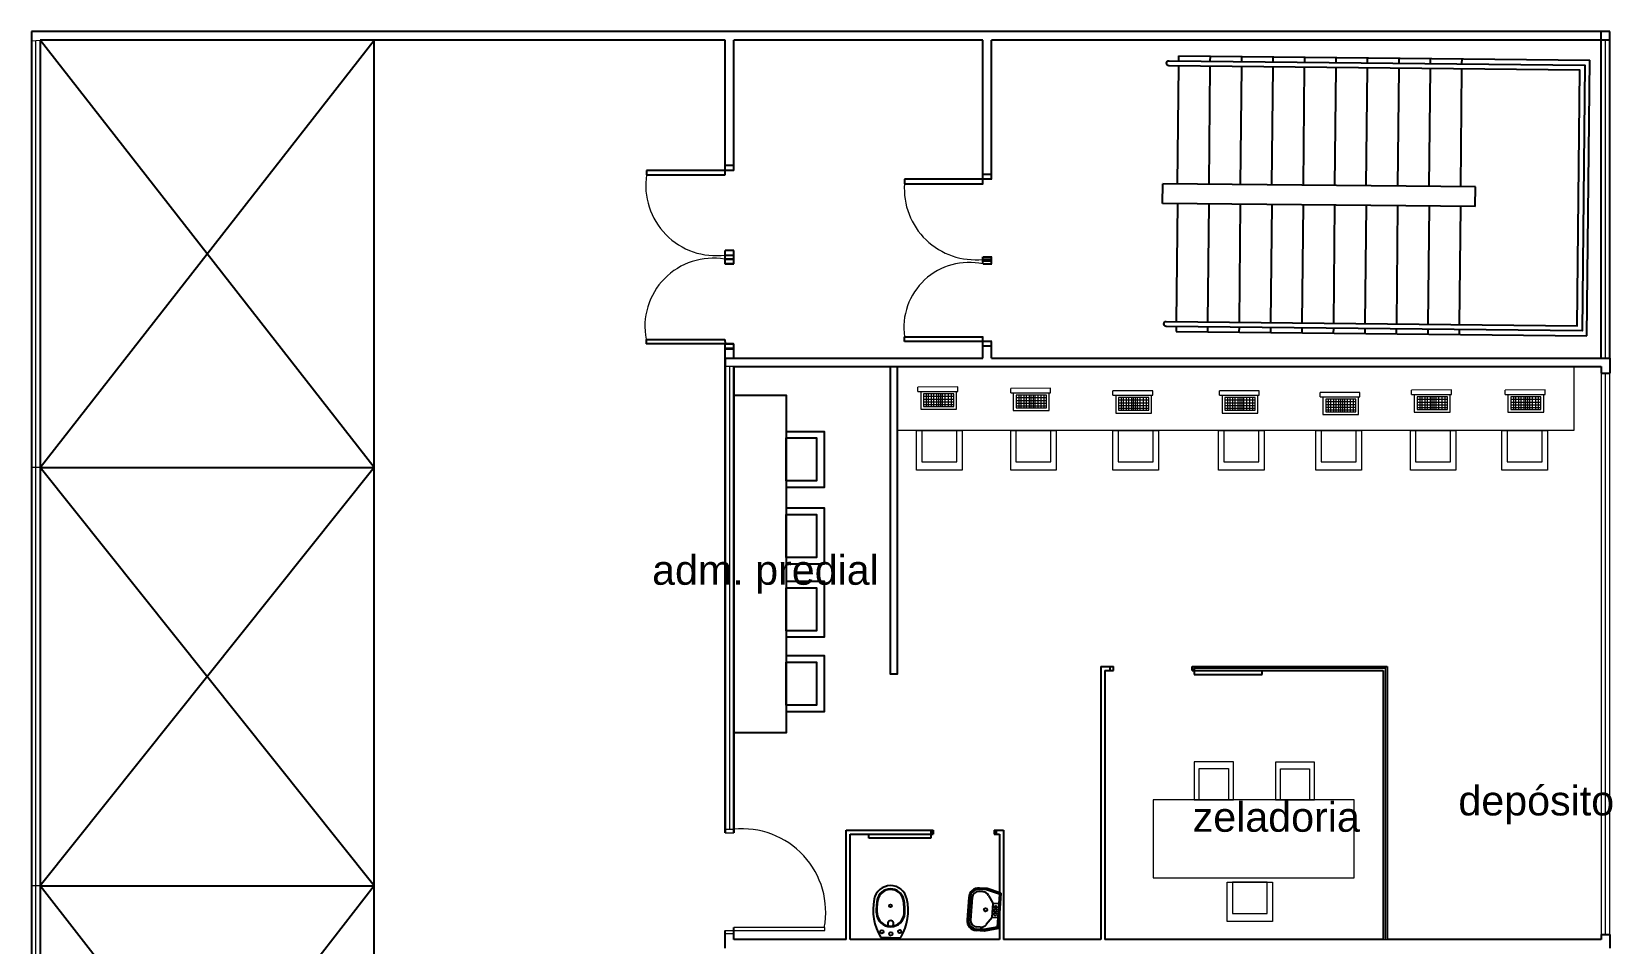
# Model space of a CAD drawing. Header units: metres. Extents: x 325024 to 7190115, y 7391967 to 10157759.
# Drawn here: x 326501.59 to 326517.66, y 7393284.48 to 7393293.74 of the extents above; entities that cross this region are included whole.
import ezdxf

# ---------------------------------------------------------------- set-up
doc = ezdxf.new("R2010")
doc.units = ezdxf.units.M
for name, color, linetype in [('Alvenaria', 6, 'Continuous'), ('Corrimão', 1, 'Continuous'), ('HIDRAULICA', 3, 'Continuous'), ('PECAS', 2, 'Continuous'), ('TEXTO', 2, 'Continuous')]:
    doc.layers.add(name, color=color, linetype=linetype)
for name, color, linetype, lineweight in [('ESQUADRIA', 2, 'Continuous', 15), ('linagrossa', 7, 'Continuous', 25), ('MÓVEIS', 7, 'Continuous', 13), ('PISO', 254, 'Continuous', 9), ('VIDRO', 4, 'Continuous', 15)]:
    doc.layers.add(name, color=color, linetype=linetype, lineweight=lineweight)
doc.styles.get("Standard").update_dxf_attribs({"font": 'arial.ttf'})

# ---------------------------------------------------------------- blocks, each defined once
blk = doc.blocks.new('new block.dwg vaso sanitario')
at = {"layer": 'PECAS', "color": 0}
for q in [(0, 95.742742), (0, -95.742742)]:
    blk.add_line((0, 0), q, dxfattribs=at)
for centre, radius in [((40.000002, 0), 17.500001), ((62.500003, 91.500003), 17.500001), ((325.000014, 0), 15.000001), ((62.500003, -91.500004), 17.500001)]:
    blk.add_circle(centre, radius, dxfattribs=at)
for centre, radius, start, end in [((281.877309, -367.965429), 546.302538, 78.038978, 120.612911), ((359.829176, 0), 170.170846, 0, 78.038978), ((7.500001, 95.742742), 7.5, 120.612911, 180), ((257.500011, 0), 145.000006, 94.115245, 180), ((257.500011, 0), 145.000006, 180, 265.884755), ((257.500011, 0), 138.500006, 94.115245, 180), ((257.500011, 0), 138.500006, 180, 265.884755), ((145.000006, 0), 30.000001, 213.541951, 146.458049), ((282.97582, -354.084727), 500.00002, 77.754014, 94.115245), ((282.97582, -354.084727), 493.50002, 77.754014, 94.115245), ((359.829176, 0), 131.170844, 0, 77.754014), ((359.829176, 0), 131.170844, 282.245986, 0), ((359.829176, 0), 137.670844, 0, 77.754014), ((359.829176, 0), 137.670844, 282.245986, 0), ((359.829176, 0), 170.170846, 281.961022, 0), ((7.500001, -95.742742), 7.5, 180, 239.387089), ((281.877309, 367.965428), 546.302538, 239.387089, 281.961022), ((282.97582, 354.084726), 500.00002, 265.884755, 282.245986), ((282.97582, 354.084726), 493.50002, 265.884755, 282.245986)]:
    blk.add_arc(centre, radius, start, end, dxfattribs=at)
blk = doc.blocks.new('Escada Emergência')
at = {"layer": 'Alvenaria'}
for p, q in [((-4.18, -0.05), (-4.18, 0)), ((-4.18, 0), (0, 0)), ((-3.86, -0.05), (-3.86, 0)), ((-3.54, -0.05), (-3.54, 0)), ((-3.22, -0.05), (-3.22, 0)), ((-2.9, -0.05), (-2.9, 0)), ((-2.58, -0.05), (-2.58, 0)), ((-2.26, -0.05), (-2.26, 0)), ((-1.94, -0.05), (-1.94, 0)), ((-1.62, -0.05), (-1.62, 0)), ((-1.3, -0.05), (-1.3, 0)), ((0, -2.8), (0, 0)), ((-4.18, -1.3), (-4.18, -0.1)), ((-3.86, -1.3), (-3.86, -0.1)), ((-3.54, -1.3), (-3.54, -0.1)), ((-3.22, -1.3), (-3.22, -0.1)), ((-2.9, -1.3), (-2.9, -0.1)), ((-2.58, -1.3), (-2.58, -0.1)), ((-2.26, -1.3), (-2.26, -0.1)), ((-1.94, -1.3), (-1.94, -0.1)), ((-1.62, -1.3), (-1.62, -0.1)), ((-1.3, -1.3), (-1.3, -0.1)), ((-1.15, -1.3), (-4.33, -1.3)), ((-4.33, -1.5), (-4.33, -1.3)), ((-1.15, -1.5), (-1.15, -1.3)), ((-1.15, -1.5), (-4.33, -1.5)), ((-4.18, -1.5), (-4.18, -2.7)), ((-3.86, -1.5), (-3.86, -2.7)), ((-3.54, -1.5), (-3.54, -2.7)), ((-3.22, -1.5), (-3.22, -2.7)), ((-2.9, -1.5), (-2.9, -2.7)), ((-2.58, -1.5), (-2.58, -2.7)), ((-2.26, -1.5), (-2.26, -2.7)), ((-1.94, -1.5), (-1.94, -2.7)), ((-1.62, -1.5), (-1.62, -2.7)), ((-1.3, -1.5), (-1.3, -2.7)), ((-4.18, -2.75), (-4.18, -2.8)), ((-4.18, -2.8), (0, -2.8)), ((-3.86, -2.75), (-3.86, -2.8)), ((-3.54, -2.75), (-3.54, -2.8)), ((-3.22, -2.75), (-3.22, -2.8)), ((-2.9, -2.75), (-2.9, -2.8)), ((-2.58, -2.75), (-2.58, -2.8)), ((-2.26, -2.75), (-2.26, -2.8)), ((-1.94, -2.75), (-1.94, -2.8)), ((-1.62, -2.75), (-1.62, -2.8)), ((-1.3, -2.75), (-1.3, -2.8))]:
    blk.add_line(p, q, dxfattribs=at)
at = {"layer": 'Corrimão'}
blk.add_lwpolyline([(-4.28, -0.05), (-0.05, -0.05), (-0.05, -2.75), (-4.28, -2.75, -1), (-4.28, -2.7), (-0.1, -2.7), (-0.1, -0.1), (-4.28, -0.1, -1)], format="xyb", close=True, dxfattribs=at)
blk = doc.blocks.new('pia de banheiro')
at = {"layer": 'HIDRAULICA', "color": 0}
for p, q in [((-1167.941, -47.098), (-1167.741, -47.048)), ((-1167.741, -47.048), (-1167.632, -47.048)), ((-1167.941, -47.598), (-1167.941, -47.098)), ((-1167.921, -47.113), (-1167.736, -47.067)), ((-1167.921, -47.582), (-1167.921, -47.113)), ((-1167.921, -47.248), (-1167.841, -47.248)), ((-1167.841, -47.248), (-1167.767, -47.141)), ((-1167.841, -47.248), (-1167.841, -47.448)), ((-1167.741, -47.068), (-1167.632, -47.068)), ((-1167.685, -47.098), (-1167.632, -47.098)), ((-1167.541, -47.506), (-1167.541, -47.189)), ((-1167.511, -47.506), (-1167.511, -47.189)), ((-1167.491, -47.506), (-1167.491, -47.189)), ((-1167.841, -47.448), (-1167.921, -47.448)), ((-1167.841, -47.448), (-1167.771, -47.553)), ((-1167.941, -47.598), (-1167.741, -47.648)), ((-1167.921, -47.582), (-1167.736, -47.628)), ((-1167.741, -47.628), (-1167.632, -47.628)), ((-1167.741, -47.648), (-1167.632, -47.648)), ((-1167.687, -47.598), (-1167.632, -47.598))]:
    blk.add_line(p, q, dxfattribs=at)
for centre, radius in [((-1167.881, -47.348), 0.0195), ((-1167.881, -47.298), 0.0183), ((-1167.881, -47.398), 0.0182), ((-1167.741, -47.348), 0.0234)]:
    blk.add_circle(centre, radius, dxfattribs=at)
for centre, radius, start, end in [((-1167.632, -47.189), 0.141, 0, 90), ((-1167.685, -47.198), 0.1, 90, 145.2405), ((-1167.632, -47.189), 0.121, 0, 90), ((-1167.632, -47.189), 0.0914, 0, 90), ((-1167.687, -47.498), 0.1, 213.7272, 270), ((-1167.632, -47.506), 0.0914, 270, 0), ((-1167.632, -47.506), 0.121, 270, 0), ((-1167.632, -47.506), 0.141, 270, 0)]:
    blk.add_arc(centre, radius, start, end, dxfattribs=at)

msp = doc.modelspace()

# ---------------------------------------------------------------- linework, layer by layer
at = {"layer": 'ESQUADRIA'}
for centre, radius, start, end in [((326508.546, 7393292.181), 0.714, 171.3114, 277.6091), ((326511.185, 7393292.148), 0.723, 176.0067, 276.0447), ((326508.518, 7393290.746), 0.695, 80.314, 190.7655), ((326511.121, 7393290.734), 0.664, 77.7923, 188.0597), ((326508.815, 7393284.792), 0.848, 349.3824, 95.9696)]:
    msp.add_arc(centre, radius, start, end, dxfattribs=at)
at = {"layer": 'linagrossa'}
for p, q in [((326504.772, 7393293.744), (326501.585, 7393293.744)), ((326501.585, 7393293.744), (326501.585, 7393250.993)), ((326517.639, 7393293.744), (326504.772, 7393293.744)), ((326517.551, 7393290.426), (326517.551, 7393293.744)), ((326517.639, 7393290.426), (326517.639, 7393293.744)), ((326504.772, 7393293.657), (326501.673, 7393293.657)), ((326501.673, 7393293.657), (326501.673, 7393251.117)), ((326501.673, 7393289.314), (326505.071, 7393293.657)), ((326505.071, 7393289.314), (326501.673, 7393293.657)), ((326508.639, 7393293.657), (326504.772, 7393293.657)), ((326505.071, 7393280.698), (326505.071, 7393293.657)), ((326508.639, 7393292.288), (326508.639, 7393293.657)), ((326511.261, 7393293.657), (326508.727, 7393293.657)), ((326508.727, 7393292.334), (326508.727, 7393293.657)), ((326511.261, 7393292.198), (326511.261, 7393293.657)), ((326517.639, 7393293.657), (326511.349, 7393293.657)), ((326511.349, 7393292.244), (326511.349, 7393293.657)), ((326508.641, 7393292.334), (326507.841, 7393292.334)), ((326507.841, 7393292.334), (326507.841, 7393292.288)), ((326507.841, 7393292.288), (326508.641, 7393292.288)), ((326508.728, 7393292.382), (326508.641, 7393292.382)), ((326508.728, 7393292.334), (326508.641, 7393292.334)), ((326511.351, 7393292.292), (326511.264, 7393292.292)), ((326511.264, 7393292.244), (326510.464, 7393292.244)), ((326510.464, 7393292.244), (326510.464, 7393292.198)), ((326510.464, 7393292.198), (326511.264, 7393292.198)), ((326511.351, 7393292.244), (326511.264, 7393292.244)), ((326508.639, 7393291.473), (326508.639, 7393291.519)), ((326508.728, 7393291.519), (326508.641, 7393291.519)), ((326508.727, 7393291.384), (326508.727, 7393291.519)), ((326508.635, 7393291.431), (326508.723, 7393291.431)), ((326508.723, 7393291.385), (326508.635, 7393291.385)), ((326508.639, 7393291.384), (326508.639, 7393291.473)), ((326508.727, 7393291.43), (326508.639, 7393291.43)), ((326508.639, 7393291.384), (326508.727, 7393291.384)), ((326508.641, 7393291.473), (326508.728, 7393291.473)), ((326511.261, 7393291.428), (326511.261, 7393291.456)), ((326511.261, 7393291.383), (326511.261, 7393291.428)), ((326511.263, 7393291.456), (326511.351, 7393291.456)), ((326511.351, 7393291.41), (326511.263, 7393291.41)), ((326511.351, 7393291.428), (326511.264, 7393291.428)), ((326511.264, 7393291.383), (326511.351, 7393291.383)), ((326511.349, 7393291.383), (326511.349, 7393291.456)), ((326507.835, 7393290.616), (326508.635, 7393290.616)), ((326507.835, 7393290.616), (326507.835, 7393290.57)), ((326508.635, 7393290.57), (326507.835, 7393290.57)), ((326508.635, 7393290.616), (326508.639, 7393290.57)), ((326508.723, 7393290.57), (326508.635, 7393290.57)), ((326508.723, 7393290.522), (326508.635, 7393290.522)), ((326508.639, 7393290.426), (326508.639, 7393290.57)), ((326508.639, 7393290.569), (326508.727, 7393290.569)), ((326508.639, 7393290.521), (326508.727, 7393290.521)), ((326508.727, 7393290.426), (326508.727, 7393290.569)), ((326510.463, 7393290.64), (326511.263, 7393290.64)), ((326510.463, 7393290.595), (326510.463, 7393290.64)), ((326511.263, 7393290.595), (326510.463, 7393290.595)), ((326511.261, 7393290.426), (326511.261, 7393290.64)), ((326511.351, 7393290.595), (326511.263, 7393290.595)), ((326511.351, 7393290.547), (326511.263, 7393290.547)), ((326511.349, 7393290.426), (326511.349, 7393290.595)), ((326508.639, 7393290.426), (326511.261, 7393290.426)), ((326508.639, 7393285.6), (326508.639, 7393290.426)), ((326508.639, 7393290.426), (326508.639, 7393285.6)), ((326511.349, 7393290.426), (326517.639, 7393290.426)), ((326517.639, 7393290.426), (326517.639, 7393290.272)), ((326508.727, 7393290.339), (326517.551, 7393290.339)), ((326508.727, 7393285.6), (326508.727, 7393290.339)), ((326508.727, 7393290.339), (326508.727, 7393285.6)), ((326517.551, 7393290.339), (326517.551, 7393290.272)), ((326517.551, 7393290.272), (326517.639, 7393290.272)), ((326501.673, 7393289.314), (326505.071, 7393289.314)), ((326505.071, 7393289.314), (326501.673, 7393285.061)), ((326505.071, 7393285.061), (326501.673, 7393289.314)), ((326512.46, 7393287.29), (326512.46, 7393284.514)), ((326512.46, 7393287.29), (326512.589, 7393287.29)), ((326512.501, 7393287.249), (326512.501, 7393284.514)), ((326512.501, 7393287.249), (326512.589, 7393287.249)), ((326512.555, 7393287.249), (326512.555, 7393287.29)), ((326512.589, 7393287.249), (326512.589, 7393287.29)), ((326513.389, 7393287.29), (326515.375, 7393287.29)), ((326513.389, 7393287.249), (326513.389, 7393287.29)), ((326513.389, 7393287.27), (326513.389, 7393287.27)), ((326513.389, 7393287.27), (326513.389, 7393287.249)), ((326513.389, 7393287.249), (326515.334, 7393287.249)), ((326513.412, 7393287.29), (326513.412, 7393287.249)), ((326513.412, 7393287.249), (326513.412, 7393287.207)), ((326513.412, 7393287.207), (326513.993, 7393287.207)), ((326513.993, 7393287.207), (326514.101, 7393287.207)), ((326514.101, 7393287.207), (326514.101, 7393287.249)), ((326515.334, 7393287.249), (326515.334, 7393284.514)), ((326515.375, 7393287.29), (326515.375, 7393284.514)), ((326509.872, 7393284.514), (326509.872, 7393285.626)), ((326509.872, 7393285.626), (326510.213, 7393285.626)), ((326509.913, 7393284.514), (326509.913, 7393285.585)), ((326509.913, 7393285.585), (326510.575, 7393285.585)), ((326510.1, 7393285.545), (326510.1, 7393285.585)), ((326510.732, 7393285.545), (326510.1, 7393285.545)), ((326510.213, 7393285.626), (326510.575, 7393285.626)), ((326510.575, 7393285.626), (326510.755, 7393285.626)), ((326510.575, 7393285.585), (326510.757, 7393285.585)), ((326510.732, 7393285.626), (326510.732, 7393285.585)), ((326510.732, 7393285.585), (326510.732, 7393285.545)), ((326510.755, 7393285.585), (326510.755, 7393285.626)), ((326510.755, 7393285.626), (326510.755, 7393285.585)), ((326511.375, 7393285.626), (326511.472, 7393285.626)), ((326511.375, 7393285.626), (326511.375, 7393285.585)), ((326511.375, 7393285.585), (326511.431, 7393285.585)), ((326511.396, 7393285.626), (326511.396, 7393285.585)), ((326511.431, 7393285.585), (326511.431, 7393284.514)), ((326511.472, 7393285.626), (326511.472, 7393284.514)), ((326501.673, 7393285.061), (326505.071, 7393285.061)), ((326505.071, 7393285.061), (326501.673, 7393280.698)), ((326505.071, 7393280.698), (326501.673, 7393285.061)), ((326501.673, 7393285.061), (326501.673, 7393259.848)), ((326508.639, 7393284.426), (326508.639, 7393284.606)), ((326508.727, 7393284.514), (326508.727, 7393284.635)), ((326509.872, 7393284.514), (326508.727, 7393284.514)), ((326511.431, 7393284.514), (326509.913, 7393284.514)), ((326512.46, 7393284.514), (326511.472, 7393284.514)), ((326515.334, 7393284.514), (326512.501, 7393284.514)), ((326517.551, 7393284.514), (326515.375, 7393284.514)), ((326517.551, 7393284.566), (326517.639, 7393284.566)), ((326517.551, 7393284.566), (326517.551, 7393284.514)), ((326517.639, 7393284.566), (326517.639, 7393284.426))]:
    msp.add_line(p, q, dxfattribs=at)
for points in [[(326510.389, 7393290.339), (326510.389, 7393287.212), (326510.321, 7393287.212), (326510.321, 7393290.339)], [(326508.727, 7393286.615), (326508.727, 7393290.048), (326509.262, 7393290.048), (326509.262, 7393286.615)], [(326509.262, 7393289.677), (326509.262, 7393289.114), (326509.649, 7393289.114), (326509.649, 7393289.677)], [(326509.262, 7393289.177), (326509.262, 7393289.614), (326509.568, 7393289.614), (326509.568, 7393289.177)], [(326509.262, 7393288.898), (326509.262, 7393288.335), (326509.649, 7393288.335), (326509.649, 7393288.898)], [(326509.262, 7393288.398), (326509.262, 7393288.835), (326509.568, 7393288.835), (326509.568, 7393288.398)], [(326509.262, 7393288.155), (326509.262, 7393287.591), (326509.649, 7393287.591), (326509.649, 7393288.155)], [(326509.262, 7393287.654), (326509.262, 7393288.091), (326509.568, 7393288.091), (326509.568, 7393287.654)], [(326509.262, 7393287.397), (326509.262, 7393286.833), (326509.649, 7393286.833), (326509.649, 7393287.397)], [(326509.262, 7393286.896), (326509.262, 7393287.333), (326509.568, 7393287.333), (326509.568, 7393286.896)]]:
    msp.add_lwpolyline(points, close=True, dxfattribs=at)
at = {"layer": 'PISO'}
for p, q in [((326510.389, 7393289.688), (326510.389, 7393290.339)), ((326517.271, 7393290.339), (326517.271, 7393289.688)), ((326511.006, 7393290.132), (326510.601, 7393290.13)), ((326510.601, 7393290.085), (326510.601, 7393290.13)), ((326510.601, 7393290.085), (326511.006, 7393290.085)), ((326510.629, 7393290.085), (326510.629, 7393289.905)), ((326510.965, 7393290.061), (326510.658, 7393290.061)), ((326510.658, 7393290.061), (326510.658, 7393289.933)), ((326510.685, 7393290.061), (326510.685, 7393289.933)), ((326510.709, 7393289.933), (326510.709, 7393290.061)), ((326510.736, 7393290.061), (326510.736, 7393289.933)), ((326510.763, 7393289.933), (326510.763, 7393290.061)), ((326510.789, 7393290.061), (326510.789, 7393289.933)), ((326510.812, 7393289.933), (326510.812, 7393290.061)), ((326510.832, 7393289.933), (326510.832, 7393290.061)), ((326510.852, 7393289.933), (326510.852, 7393290.061)), ((326510.879, 7393289.933), (326510.879, 7393290.061)), ((326510.912, 7393289.933), (326510.912, 7393290.061)), ((326510.941, 7393289.933), (326510.941, 7393290.061)), ((326510.965, 7393289.933), (326510.965, 7393290.061)), ((326510.993, 7393289.905), (326510.993, 7393290.085)), ((326511.006, 7393290.085), (326511.006, 7393290.132)), ((326511.949, 7393290.118), (326511.544, 7393290.116)), ((326511.544, 7393290.072), (326511.544, 7393290.116)), ((326511.544, 7393290.072), (326511.949, 7393290.072)), ((326511.571, 7393290.072), (326511.571, 7393289.891)), ((326511.908, 7393290.048), (326511.601, 7393290.048)), ((326511.601, 7393290.048), (326511.601, 7393289.919)), ((326511.628, 7393290.048), (326511.628, 7393289.919)), ((326511.651, 7393289.919), (326511.651, 7393290.048)), ((326511.679, 7393290.048), (326511.679, 7393289.919)), ((326511.706, 7393289.919), (326511.706, 7393290.048)), ((326511.731, 7393290.048), (326511.731, 7393289.919)), ((326511.754, 7393289.919), (326511.754, 7393290.048)), ((326511.775, 7393289.919), (326511.775, 7393290.048)), ((326511.794, 7393289.919), (326511.794, 7393290.048)), ((326511.822, 7393289.919), (326511.822, 7393290.048)), ((326511.855, 7393289.919), (326511.855, 7393290.048)), ((326511.884, 7393289.919), (326511.884, 7393290.048)), ((326511.908, 7393289.919), (326511.908, 7393290.048)), ((326511.935, 7393289.891), (326511.935, 7393290.072)), ((326511.949, 7393290.072), (326511.949, 7393290.118)), ((326512.989, 7393290.094), (326512.584, 7393290.092)), ((326512.584, 7393290.048), (326512.584, 7393290.092)), ((326512.584, 7393290.048), (326512.989, 7393290.048)), ((326512.612, 7393290.048), (326512.612, 7393289.867)), ((326512.976, 7393289.867), (326512.976, 7393290.048)), ((326512.989, 7393290.048), (326512.989, 7393290.094)), ((326514.072, 7393290.094), (326513.667, 7393290.092)), ((326513.667, 7393290.048), (326513.667, 7393290.092)), ((326513.667, 7393290.048), (326514.072, 7393290.048)), ((326513.695, 7393290.048), (326513.695, 7393289.867)), ((326514.059, 7393289.867), (326514.059, 7393290.048)), ((326514.072, 7393290.048), (326514.072, 7393290.094)), ((326515.096, 7393290.077), (326514.691, 7393290.075)), ((326514.691, 7393290.031), (326514.691, 7393290.075)), ((326515.096, 7393290.031), (326515.096, 7393290.077)), ((326516.027, 7393290.101), (326515.622, 7393290.099)), ((326515.622, 7393290.055), (326515.622, 7393290.099)), ((326515.622, 7393290.055), (326516.027, 7393290.055)), ((326515.649, 7393290.055), (326515.649, 7393289.875)), ((326516.014, 7393289.875), (326516.014, 7393290.055)), ((326516.027, 7393290.055), (326516.027, 7393290.101)), ((326516.979, 7393290.101), (326516.574, 7393290.099)), ((326516.574, 7393290.055), (326516.574, 7393290.099)), ((326516.574, 7393290.055), (326516.979, 7393290.055)), ((326516.601, 7393290.055), (326516.601, 7393289.875)), ((326516.966, 7393289.875), (326516.966, 7393290.055)), ((326516.979, 7393290.055), (326516.979, 7393290.101)), ((326510.629, 7393289.905), (326510.993, 7393289.905)), ((326510.965, 7393290.034), (326510.658, 7393290.034)), ((326510.658, 7393290.008), (326510.965, 7393290.008)), ((326510.965, 7393289.977), (326510.658, 7393289.977)), ((326510.658, 7393289.954), (326510.965, 7393289.954)), ((326510.658, 7393289.933), (326510.965, 7393289.933)), ((326511.571, 7393289.891), (326511.935, 7393289.891)), ((326511.908, 7393290.02), (326511.601, 7393290.02)), ((326511.601, 7393289.995), (326511.908, 7393289.995)), ((326511.908, 7393289.963), (326511.601, 7393289.963)), ((326511.601, 7393289.94), (326511.908, 7393289.94)), ((326511.601, 7393289.919), (326511.908, 7393289.919)), ((326512.948, 7393290.024), (326512.641, 7393290.024)), ((326512.641, 7393290.024), (326512.641, 7393289.895)), ((326512.948, 7393289.996), (326512.641, 7393289.996)), ((326512.641, 7393289.971), (326512.948, 7393289.971)), ((326512.948, 7393289.939), (326512.641, 7393289.939)), ((326512.641, 7393289.916), (326512.948, 7393289.916)), ((326512.641, 7393289.895), (326512.948, 7393289.895)), ((326512.668, 7393290.024), (326512.668, 7393289.895)), ((326512.692, 7393289.895), (326512.692, 7393290.024)), ((326512.72, 7393290.024), (326512.72, 7393289.895)), ((326512.747, 7393289.895), (326512.747, 7393290.024)), ((326512.772, 7393290.024), (326512.772, 7393289.895)), ((326512.795, 7393289.895), (326512.795, 7393290.024)), ((326512.815, 7393289.895), (326512.815, 7393290.024)), ((326512.835, 7393289.895), (326512.835, 7393290.024)), ((326512.862, 7393289.895), (326512.862, 7393290.024)), ((326512.895, 7393289.895), (326512.895, 7393290.024)), ((326512.925, 7393289.895), (326512.925, 7393290.024)), ((326512.948, 7393289.895), (326512.948, 7393290.024)), ((326514.031, 7393290.024), (326513.724, 7393290.024)), ((326513.724, 7393290.024), (326513.724, 7393289.895)), ((326514.031, 7393289.996), (326513.724, 7393289.996)), ((326513.724, 7393289.971), (326514.031, 7393289.971)), ((326514.031, 7393289.939), (326513.724, 7393289.939)), ((326513.724, 7393289.916), (326514.031, 7393289.916)), ((326513.724, 7393289.895), (326514.031, 7393289.895)), ((326513.751, 7393290.024), (326513.751, 7393289.895)), ((326513.775, 7393289.895), (326513.775, 7393290.024)), ((326513.802, 7393290.024), (326513.802, 7393289.895)), ((326513.829, 7393289.895), (326513.829, 7393290.024)), ((326513.855, 7393290.024), (326513.855, 7393289.895)), ((326513.877, 7393289.895), (326513.877, 7393290.024)), ((326513.898, 7393289.895), (326513.898, 7393290.024)), ((326513.917, 7393289.895), (326513.917, 7393290.024)), ((326513.945, 7393289.895), (326513.945, 7393290.024)), ((326513.978, 7393289.895), (326513.978, 7393290.024)), ((326514.007, 7393289.895), (326514.007, 7393290.024)), ((326514.031, 7393289.895), (326514.031, 7393290.024)), ((326514.691, 7393290.031), (326515.096, 7393290.031)), ((326514.719, 7393290.031), (326514.719, 7393289.851)), ((326515.055, 7393290.007), (326514.748, 7393290.007)), ((326514.748, 7393290.007), (326514.748, 7393289.878)), ((326515.055, 7393289.979), (326514.748, 7393289.979)), ((326514.748, 7393289.954), (326515.055, 7393289.954)), ((326515.055, 7393289.923), (326514.748, 7393289.923)), ((326514.748, 7393289.9), (326515.055, 7393289.9)), ((326514.748, 7393289.878), (326515.055, 7393289.878)), ((326514.775, 7393290.007), (326514.775, 7393289.878)), ((326514.799, 7393289.878), (326514.799, 7393290.007)), ((326514.827, 7393290.007), (326514.827, 7393289.878)), ((326514.854, 7393289.878), (326514.854, 7393290.007)), ((326514.879, 7393290.007), (326514.879, 7393289.878)), ((326514.902, 7393289.878), (326514.902, 7393290.007)), ((326514.922, 7393289.878), (326514.922, 7393290.007)), ((326514.942, 7393289.878), (326514.942, 7393290.007)), ((326514.97, 7393289.878), (326514.97, 7393290.007)), ((326515.002, 7393289.878), (326515.002, 7393290.007)), ((326515.032, 7393289.878), (326515.032, 7393290.007)), ((326515.055, 7393289.878), (326515.055, 7393290.007)), ((326515.083, 7393289.851), (326515.083, 7393290.031)), ((326515.986, 7393290.031), (326515.679, 7393290.031)), ((326515.679, 7393290.031), (326515.679, 7393289.902)), ((326515.986, 7393290.003), (326515.679, 7393290.003)), ((326515.679, 7393289.978), (326515.986, 7393289.978)), ((326515.986, 7393289.947), (326515.679, 7393289.947)), ((326515.679, 7393289.924), (326515.986, 7393289.924)), ((326515.679, 7393289.902), (326515.986, 7393289.902)), ((326515.706, 7393290.031), (326515.706, 7393289.902)), ((326515.73, 7393289.902), (326515.73, 7393290.031)), ((326515.757, 7393290.031), (326515.757, 7393289.902)), ((326515.784, 7393289.902), (326515.784, 7393290.031)), ((326515.81, 7393290.031), (326515.81, 7393289.902)), ((326515.832, 7393289.902), (326515.832, 7393290.031)), ((326515.853, 7393289.902), (326515.853, 7393290.031)), ((326515.872, 7393289.902), (326515.872, 7393290.031)), ((326515.9, 7393289.902), (326515.9, 7393290.031)), ((326515.933, 7393289.902), (326515.933, 7393290.031)), ((326515.962, 7393289.902), (326515.962, 7393290.031)), ((326515.986, 7393289.902), (326515.986, 7393290.031)), ((326516.938, 7393290.031), (326516.631, 7393290.031)), ((326516.631, 7393290.031), (326516.631, 7393289.902)), ((326516.938, 7393290.003), (326516.631, 7393290.003)), ((326516.631, 7393289.978), (326516.938, 7393289.978)), ((326516.938, 7393289.947), (326516.631, 7393289.947)), ((326516.631, 7393289.924), (326516.938, 7393289.924)), ((326516.631, 7393289.902), (326516.938, 7393289.902)), ((326516.658, 7393290.031), (326516.658, 7393289.902)), ((326516.681, 7393289.902), (326516.681, 7393290.031)), ((326516.709, 7393290.031), (326516.709, 7393289.902)), ((326516.736, 7393289.902), (326516.736, 7393290.031)), ((326516.762, 7393290.031), (326516.762, 7393289.902)), ((326516.784, 7393289.902), (326516.784, 7393290.031)), ((326516.805, 7393289.902), (326516.805, 7393290.031)), ((326516.824, 7393289.902), (326516.824, 7393290.031)), ((326516.852, 7393289.902), (326516.852, 7393290.031)), ((326516.885, 7393289.902), (326516.885, 7393290.031)), ((326516.914, 7393289.902), (326516.914, 7393290.031)), ((326516.938, 7393289.902), (326516.938, 7393290.031)), ((326512.612, 7393289.867), (326512.976, 7393289.867)), ((326513.695, 7393289.867), (326514.059, 7393289.867)), ((326514.719, 7393289.851), (326515.083, 7393289.851)), ((326515.649, 7393289.875), (326516.014, 7393289.875)), ((326516.601, 7393289.875), (326516.966, 7393289.875)), ((326517.271, 7393289.688), (326510.389, 7393289.688)), ((326508.639, 7393285.635), (326508.727, 7393285.635)), ((326508.639, 7393285.6), (326508.727, 7393285.6)), ((326508.639, 7393284.606), (326508.727, 7393284.606)), ((326508.639, 7393284.576), (326508.727, 7393284.576)), ((326509.654, 7393284.635), (326508.727, 7393284.635)), ((326508.727, 7393284.606), (326509.654, 7393284.606)), ((326509.654, 7393284.606), (326509.654, 7393284.635))]:
    msp.add_line(p, q, dxfattribs=at)
for points in [[(326511.05, 7393289.688), (326511.05, 7393289.286), (326510.587, 7393289.286), (326510.587, 7393289.688)], [(326510.64, 7393289.688), (326510.64, 7393289.37), (326510.996, 7393289.37), (326510.996, 7393289.688)], [(326512.007, 7393289.688), (326512.007, 7393289.286), (326511.544, 7393289.286), (326511.544, 7393289.688)], [(326511.598, 7393289.688), (326511.598, 7393289.37), (326511.953, 7393289.37), (326511.953, 7393289.688)], [(326513.046, 7393289.688), (326513.046, 7393289.286), (326512.583, 7393289.286), (326512.583, 7393289.688)], [(326512.637, 7393289.688), (326512.637, 7393289.37), (326512.992, 7393289.37), (326512.992, 7393289.688)], [(326514.121, 7393289.688), (326514.121, 7393289.286), (326513.658, 7393289.286), (326513.658, 7393289.688)], [(326513.712, 7393289.688), (326513.712, 7393289.37), (326514.067, 7393289.37), (326514.067, 7393289.688)], [(326515.112, 7393289.688), (326515.112, 7393289.286), (326514.649, 7393289.286), (326514.649, 7393289.688)], [(326514.702, 7393289.688), (326514.702, 7393289.37), (326515.058, 7393289.37), (326515.058, 7393289.688)], [(326516.073, 7393289.688), (326516.073, 7393289.286), (326515.61, 7393289.286), (326515.61, 7393289.688)], [(326515.663, 7393289.688), (326515.663, 7393289.37), (326516.019, 7393289.37), (326516.019, 7393289.688)], [(326517.004, 7393289.688), (326517.004, 7393289.286), (326516.541, 7393289.286), (326516.541, 7393289.688)], [(326516.594, 7393289.688), (326516.594, 7393289.37), (326516.95, 7393289.37), (326516.95, 7393289.688)], [(326513.81, 7393285.936), (326513.81, 7393286.321), (326513.41, 7393286.321), (326513.41, 7393285.936)], [(326513.462, 7393285.936), (326513.462, 7393286.252), (326513.758, 7393286.252), (326513.758, 7393285.936)], [(326514.635, 7393285.933), (326514.635, 7393286.318), (326514.236, 7393286.318), (326514.236, 7393285.933)], [(326514.287, 7393285.933), (326514.287, 7393286.25), (326514.584, 7393286.25), (326514.584, 7393285.933)], [(326515.037, 7393285.14), (326515.037, 7393285.933), (326512.993, 7393285.933), (326512.993, 7393285.14)], [(326514.208, 7393285.098), (326514.208, 7393284.697), (326513.745, 7393284.697), (326513.745, 7393285.098)], [(326513.799, 7393285.098), (326513.799, 7393284.78), (326514.154, 7393284.78), (326514.154, 7393285.098)]]:
    msp.add_lwpolyline(points, close=True, dxfattribs=at)
at = {"layer": 'VIDRO'}
for p, q in [((326501.585, 7393293.652), (326501.673, 7393293.657)), ((326501.585, 7393280.698), (326501.585, 7393293.652)), ((326501.629, 7393280.698), (326501.629, 7393293.654)), ((326501.673, 7393293.657), (326501.673, 7393280.698)), ((326517.639, 7393293.657), (326517.551, 7393293.657)), ((326517.551, 7393293.657), (326517.551, 7393290.426)), ((326517.595, 7393290.426), (326517.595, 7393293.657)), ((326517.639, 7393290.426), (326517.639, 7393293.657)), ((326517.551, 7393290.426), (326517.639, 7393290.426)), ((326508.727, 7393290.339), (326508.639, 7393290.339)), ((326508.639, 7393290.339), (326508.639, 7393285.635)), ((326508.683, 7393290.339), (326508.683, 7393285.635)), ((326508.727, 7393285.635), (326508.727, 7393290.339)), ((326517.551, 7393290.272), (326517.551, 7393284.566)), ((326517.595, 7393284.566), (326517.595, 7393290.272)), ((326517.639, 7393284.566), (326517.639, 7393290.272)), ((326501.673, 7393289.314), (326501.585, 7393289.314)), ((326515.375, 7393287.29), (326513.412, 7393287.29)), ((326513.412, 7393287.29), (326513.412, 7393287.249)), ((326515.355, 7393287.27), (326513.412, 7393287.27)), ((326513.412, 7393287.249), (326515.334, 7393287.249)), ((326515.334, 7393287.249), (326515.334, 7393284.514)), ((326515.355, 7393287.249), (326515.355, 7393287.29)), ((326515.355, 7393284.514), (326515.355, 7393287.249)), ((326515.375, 7393284.514), (326515.375, 7393287.29)), ((326508.639, 7393285.635), (326508.727, 7393285.635)), ((326501.673, 7393285.061), (326501.585, 7393285.061)), ((326515.334, 7393284.514), (326515.375, 7393284.514))]:
    msp.add_line(p, q, dxfattribs=at)

# ---------------------------------------------------------------- block references
at = {"layer": 'Alvenaria', "rotation": 359.4026828491099}
msp.add_blockref('Escada Emergência', (326517.435, 7393293.453), dxfattribs=at)
at = {"layer": 'MÓVEIS', "xscale": 0.001000000000000001, "yscale": 0.001000000000000001, "zscale": 0.001000000000000001, "rotation": 90.50756282915698}
msp.add_blockref('new block.dwg vaso sanitario', (326510.325, 7393284.532), dxfattribs=at)
at = {"layer": 'MÓVEIS', "color": 0, "xscale": 0.7210815143997571, "yscale": 0.7210815143997571, "zscale": 0.7210815143997571, "rotation": 175.871279256018}
msp.add_blockref('pia de banheiro', (325668.979, 7393311.388), dxfattribs=at)

# ---------------------------------------------------------------- texts
at = {"layer": 'TEXTO', "char_height": 0.3, "attachment_point": 1}
for s, insert in [('adm. predial', (326507.897, 7393288.421)), ('depósito', (326516.098, 7393286.076)), ('zeladoria', (326513.395, 7393285.91))]:
    msp.add_mtext_dynamic_manual_height_columns(s, width=11.6613, gutter_width=12.5, heights=[0.246], dxfattribs=dict(at, insert=insert))

doc.saveas('drawing.dxf')
